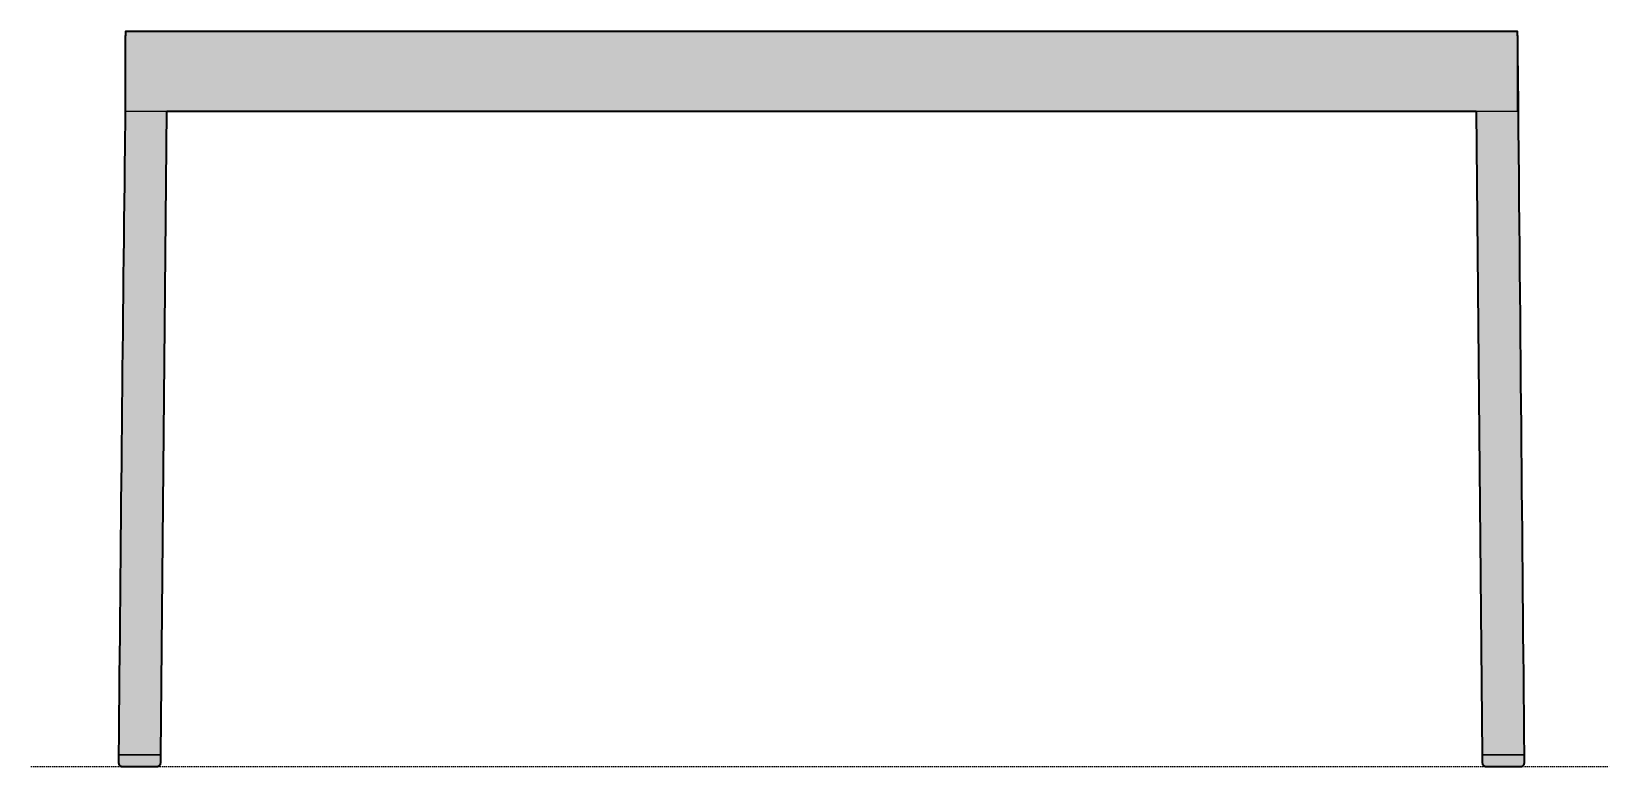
# Model space of a CAD drawing. Header units: millimetres. Extents: x 0 to 1883, y -1040 to 384.
# Drawn here: x 1059 to 1883, y 0 to 383 of the extents above; entities that cross this region are included whole.
import ezdxf

# ---------------------------------------------------------------- set-up
doc = ezdxf.new("R2010")
doc.units = ezdxf.units.MM
doc.linetypes.add('Dots', pattern=[1, 0, -1])
doc.layers.add('Blocks', color=7, linetype='Continuous')
doc.layers.add('Blocks$Fill', color=7, linetype='Continuous', true_color=0xffffff)
for name, color, linetype, lineweight, true_color in [('Blocks$Inner', 7, 'Continuous', 25, 0x007f00), ('Blocks$Outline', 7, 'Continuous', 35, 0xff3f3f), ('Groud', 7, 'Dots', 25, 0x243775)]:
    doc.layers.add(name, color=color, linetype=linetype, lineweight=lineweight, true_color=true_color)

# ---------------------------------------------------------------- blocks, each defined once
blk = doc.blocks.new('Balcony Side Table Side')
at = {"layer": 'Blocks$Fill'}
blk.add_hatch(color=256, dxfattribs=at).paths.add_polyline_path([(778.49, 6), (775.05, 372.12), (775.05, 381.06), (774.92, 381.06), (774.92, 383.26), (411.92, 383.26), (48.92, 383.26), (48.92, 381.06), (48.78, 381.06), (48.78, 372.12), (48.61, 323.15), (45.34, 6), (45.34, 1.91), (45.35, 1.87), (45.35, 1.82), (45.35, 1.77), (45.36, 1.73), (45.36, 1.68), (45.37, 1.64), (45.38, 1.59), (45.39, 1.54), (45.4, 1.5), (45.41, 1.45), (45.42, 1.4), (45.44, 1.36), (45.45, 1.31), (45.47, 1.26), (45.48, 1.22), (45.5, 1.17), (45.52, 1.13), (45.54, 1.08), (45.56, 1.04), (45.58, 0.99), (45.6, 0.95), (45.63, 0.91), (45.65, 0.86), (45.68, 0.82), (45.71, 0.78), (45.74, 0.74), (45.76, 0.7), (45.79, 0.66), (45.83, 0.62), (45.86, 0.59), (45.89, 0.55), (45.92, 0.51), (45.96, 0.48), (45.99, 0.45), (46.03, 0.42), (46.06, 0.38), (46.1, 0.35), (46.14, 0.33), (46.18, 0.3), (46.22, 0.27), (46.25, 0.25), (46.29, 0.22), (46.33, 0.2), (46.37, 0.18), (46.41, 0.16), (46.45, 0.14), (46.5, 0.12), (46.54, 0.11), (46.58, 0.09), (46.62, 0.08), (46.66, 0.06), (46.7, 0.05), (46.74, 0.04), (46.78, 0.03), (46.82, 0.03), (46.86, 0.02), (46.9, 0.01), (46.94, 0.01), (46.98, 0), (47.02, 0), (47.06, 0), (47.1, 0), (65.62, 0), (65.66, 0), (65.7, 0), (65.74, 0.01), (65.78, 0.01), (65.82, 0.02), (65.86, 0.03), (65.9, 0.03), (65.94, 0.04), (65.98, 0.05), (66.02, 0.06), (66.07, 0.08), (66.11, 0.09), (66.15, 0.11), (66.19, 0.12), (66.23, 0.14), (66.27, 0.16), (66.31, 0.18), (66.35, 0.2), (66.39, 0.22), (66.43, 0.25), (66.47, 0.27), (66.51, 0.3), (66.54, 0.33), (66.58, 0.35), (66.62, 0.38), (66.66, 0.42), (66.69, 0.45), (66.73, 0.48), (66.76, 0.51), (66.79, 0.55), (66.83, 0.59), (66.86, 0.62), (66.89, 0.66), (66.92, 0.7), (66.95, 0.74), (66.98, 0.78), (67, 0.82), (67.03, 0.86), (67.06, 0.91), (67.08, 0.95), (67.1, 0.99), (67.12, 1.04), (67.15, 1.08), (67.17, 1.13), (67.18, 1.17), (67.2, 1.22), (67.22, 1.26), (67.23, 1.31), (67.25, 1.36), (67.26, 1.4), (67.27, 1.45), (67.29, 1.5), (67.3, 1.54), (67.3, 1.59), (67.31, 1.64), (67.32, 1.68), (67.33, 1.73), (67.33, 1.77), (67.33, 1.82), (67.34, 1.87), (67.34, 1.91), (67.34, 1.96), (67.34, 2), (67.34, 6), (70.49, 341.76), (753.34, 341.76), (756.49, 6), (756.49, 2), (756.49, 1.91), (756.49, 1.87), (756.5, 1.82), (756.5, 1.77), (756.51, 1.73), (756.51, 1.68), (756.52, 1.64), (756.53, 1.59), (756.54, 1.54), (756.55, 1.5), (756.56, 1.45), (756.57, 1.4), (756.58, 1.36), (756.6, 1.31), (756.61, 1.26), (756.63, 1.22), (756.65, 1.17), (756.67, 1.13), (756.69, 1.08), (756.71, 1.04), (756.73, 0.99), (756.75, 0.95), (756.78, 0.91), (756.8, 0.86), (756.83, 0.82), (756.86, 0.78), (756.88, 0.74), (756.91, 0.7), (756.94, 0.66), (756.97, 0.62), (757.01, 0.59), (757.04, 0.55), (757.07, 0.51), (757.11, 0.48), (757.14, 0.45), (757.18, 0.42), (757.21, 0.38), (757.25, 0.35), (757.29, 0.33), (757.33, 0.3), (757.36, 0.27), (757.4, 0.25), (757.44, 0.22), (757.48, 0.2), (757.52, 0.18), (757.56, 0.16), (757.6, 0.14), (757.64, 0.12), (757.68, 0.11), (757.73, 0.09), (757.77, 0.08), (757.81, 0.06), (757.85, 0.05), (757.89, 0.04), (757.93, 0.03), (757.97, 0.03), (758.01, 0.02), (758.05, 0.01), (758.09, 0.01), (758.13, 0), (758.17, 0), (758.21, 0), (758.25, 0), (776.77, 0), (776.81, 0), (776.85, 0), (776.89, 0.01), (776.93, 0.01), (776.97, 0.02), (777.01, 0.03), (777.05, 0.03), (777.09, 0.04), (777.13, 0.05), (777.17, 0.06), (777.21, 0.08), (777.26, 0.09), (777.3, 0.11), (777.34, 0.12), (777.38, 0.14), (777.42, 0.16), (777.46, 0.18), (777.5, 0.2), (777.54, 0.22), (777.58, 0.25), (777.62, 0.27), (777.66, 0.3), (777.69, 0.33), (777.73, 0.35), (777.77, 0.38), (777.8, 0.42), (777.84, 0.45), (777.88, 0.48), (777.91, 0.51), (777.94, 0.55), (777.98, 0.59), (778.01, 0.62), (778.04, 0.66), (778.07, 0.7), (778.1, 0.74), (778.13, 0.78), (778.15, 0.82), (778.18, 0.86), (778.2, 0.91), (778.23, 0.95), (778.25, 0.99), (778.27, 1.04), (778.29, 1.08), (778.31, 1.13), (778.33, 1.17), (778.35, 1.22), (778.37, 1.26), (778.38, 1.31), (778.4, 1.36), (778.41, 1.4), (778.42, 1.45), (778.43, 1.5), (778.44, 1.54), (778.45, 1.59), (778.46, 1.64), (778.47, 1.68), (778.47, 1.73), (778.48, 1.77), (778.48, 1.82), (778.49, 1.87), (778.49, 1.91), (778.49, 1.96)], flags=0)
at = {"layer": 'Blocks$Inner'}
for p, q in [((67.34, 6), (70.49, 341.76)), ((756.49, 6), (753.34, 341.77))]:
    blk.add_line(p, q, dxfattribs=at)
for points in [[(48.78, 372.12), (48.78, 381.06), (48.92, 381.06)], [(774.92, 341.76), (774.92, 341.82), (774.92, 372.12), (774.92, 372.21), (774.92, 381.06), (774.92, 383.26), (411.92, 383.26), (48.92, 383.26), (48.92, 381.06), (48.92, 372.21), (48.92, 372.12), (48.92, 341.82), (48.92, 341.76), (411.92, 341.76), (774.91, 341.76)]]:
    blk.add_lwpolyline(points, dxfattribs=at)
for points in [[(67.34, 2), (67.34, 1.96), (67.34, 1.91), (67.34, 1.87), (67.33, 1.82), (67.33, 1.77), (67.33, 1.73), (67.32, 1.68), (67.31, 1.64), (67.3, 1.59), (67.3, 1.54), (67.29, 1.5), (67.27, 1.45), (67.26, 1.4), (67.25, 1.36), (67.23, 1.31), (67.22, 1.26), (67.2, 1.22), (67.18, 1.17), (67.17, 1.13), (67.15, 1.08), (67.12, 1.04), (67.1, 0.99), (67.08, 0.95), (67.06, 0.91), (67.03, 0.86), (67, 0.82), (66.98, 0.78), (66.95, 0.74), (66.92, 0.7), (66.89, 0.66), (66.86, 0.62), (66.83, 0.59), (66.79, 0.55), (66.76, 0.51), (66.73, 0.48), (66.69, 0.45), (66.66, 0.42), (66.62, 0.38), (66.58, 0.35), (66.54, 0.33), (66.51, 0.3), (66.47, 0.27), (66.43, 0.25), (66.39, 0.22), (66.35, 0.2), (66.31, 0.18), (66.27, 0.16), (66.23, 0.14), (66.19, 0.12), (66.15, 0.11), (66.11, 0.09), (66.07, 0.08), (66.02, 0.06), (65.98, 0.05), (65.94, 0.04), (65.9, 0.03), (65.86, 0.03), (65.82, 0.02), (65.78, 0.01), (65.74, 0.01), (65.7, 0), (65.66, 0), (65.62, 0), (65.58, 0), (47.1, 0), (47.06, 0), (47.02, 0), (46.98, 0), (46.94, 0.01), (46.9, 0.01), (46.86, 0.02), (46.82, 0.03), (46.78, 0.03), (46.74, 0.04), (46.7, 0.05), (46.66, 0.06), (46.62, 0.08), (46.58, 0.09), (46.54, 0.11), (46.5, 0.12), (46.45, 0.14), (46.41, 0.16), (46.37, 0.18), (46.33, 0.2), (46.29, 0.22), (46.25, 0.25), (46.22, 0.27), (46.18, 0.3), (46.14, 0.33), (46.1, 0.35), (46.06, 0.38), (46.03, 0.42), (45.99, 0.45), (45.96, 0.48), (45.92, 0.51), (45.89, 0.55), (45.86, 0.59), (45.83, 0.62), (45.79, 0.66), (45.76, 0.7), (45.74, 0.74), (45.71, 0.78), (45.68, 0.82), (45.65, 0.86), (45.63, 0.91), (45.6, 0.95), (45.58, 0.99), (45.56, 1.04), (45.54, 1.08), (45.52, 1.13), (45.5, 1.17), (45.48, 1.22), (45.47, 1.26), (45.45, 1.31), (45.44, 1.36), (45.42, 1.4), (45.41, 1.45), (45.4, 1.5), (45.39, 1.54), (45.38, 1.59), (45.37, 1.64), (45.36, 1.68), (45.36, 1.73), (45.35, 1.77), (45.35, 1.82), (45.35, 1.87), (45.34, 1.91), (45.34, 1.96), (45.34, 2), (45.34, 6), (67.34, 6), (45.34, 6), (67.34, 6)], [(756.49, 2), (756.49, 1.96), (756.49, 1.91), (756.49, 1.87), (756.5, 1.82), (756.5, 1.77), (756.51, 1.73), (756.51, 1.68), (756.52, 1.64), (756.53, 1.59), (756.54, 1.54), (756.55, 1.5), (756.56, 1.45), (756.57, 1.4), (756.58, 1.36), (756.6, 1.31), (756.61, 1.26), (756.63, 1.22), (756.65, 1.17), (756.67, 1.13), (756.69, 1.08), (756.71, 1.04), (756.73, 0.99), (756.75, 0.95), (756.78, 0.91), (756.8, 0.86), (756.83, 0.82), (756.86, 0.78), (756.88, 0.74), (756.91, 0.7), (756.94, 0.66), (756.97, 0.62), (757.01, 0.59), (757.04, 0.55), (757.07, 0.51), (757.11, 0.48), (757.14, 0.45), (757.18, 0.42), (757.21, 0.38), (757.25, 0.35), (757.29, 0.33), (757.33, 0.3), (757.36, 0.27), (757.4, 0.25), (757.44, 0.22), (757.48, 0.2), (757.52, 0.18), (757.56, 0.16), (757.6, 0.14), (757.64, 0.12), (757.68, 0.11), (757.73, 0.09), (757.77, 0.08), (757.81, 0.06), (757.85, 0.05), (757.89, 0.04), (757.93, 0.03), (757.97, 0.03), (758.01, 0.02), (758.05, 0.01), (758.09, 0.01), (758.13, 0), (758.17, 0), (758.21, 0), (758.25, 0), (776.73, 0), (776.77, 0), (776.81, 0), (776.85, 0), (776.89, 0.01), (776.93, 0.01), (776.97, 0.02), (777.01, 0.03), (777.05, 0.03), (777.09, 0.04), (777.13, 0.05), (777.17, 0.06), (777.21, 0.08), (777.26, 0.09), (777.3, 0.11), (777.34, 0.12), (777.38, 0.14), (777.42, 0.16), (777.46, 0.18), (777.5, 0.2), (777.54, 0.22), (777.58, 0.25), (777.62, 0.27), (777.66, 0.3), (777.69, 0.33), (777.73, 0.35), (777.77, 0.38), (777.8, 0.42), (777.84, 0.45), (777.88, 0.48), (777.91, 0.51), (777.94, 0.55), (777.98, 0.59), (778.01, 0.62), (778.04, 0.66), (778.07, 0.7), (778.1, 0.74), (778.13, 0.78), (778.15, 0.82), (778.18, 0.86), (778.2, 0.91), (778.23, 0.95), (778.25, 0.99), (778.27, 1.04), (778.29, 1.08), (778.31, 1.13), (778.33, 1.17), (778.35, 1.22), (778.37, 1.26), (778.38, 1.31), (778.4, 1.36), (778.41, 1.4), (778.42, 1.45), (778.43, 1.5), (778.44, 1.54), (778.45, 1.59), (778.46, 1.64), (778.47, 1.68), (778.47, 1.73), (778.48, 1.77), (778.48, 1.82), (778.49, 1.87), (778.49, 1.91), (778.49, 1.96), (778.49, 2), (778.49, 6), (756.49, 6), (778.49, 6), (756.49, 6)]]:
    blk.add_lwpolyline(points, close=True, dxfattribs=at)
for points, degree in [([(775.05, 381.06), (774.92, 381.06)], 1), ([(775.05, 372.12), (775.05, 381.06)], 1), ([(778.49, 6), (777.44, 117.91), (776.39, 229.82), (775.05, 372.12)], 3)]:
    blk.add_open_spline(points, degree=degree, dxfattribs=at)
blk.add_open_spline([(45.34, 6), (46.39, 117.91), (47.44, 229.82), (48.84, 341.73), (48.78, 372.12)], degree=3, knots=[-3258.657185, -3258.657185, -3258.657185, -3258.657185, -2922.664164, -2892.249632, -2892.249632, -2892.249632, -2892.249632], dxfattribs=at)
at = {"layer": 'Blocks$Outline'}
for points in [[(774.92, 381.06), (774.92, 383.26), (411.92, 383.26), (48.92, 383.26), (48.92, 381.06)], [(67.34, 6), (70.49, 341.76)], [(70.49, 341.76), (411.92, 341.76), (753.34, 341.76)], [(753.34, 341.76), (756.49, 6)], [(45.34, 6), (45.34, 2), (45.34, 1.96), (45.34, 1.91), (45.35, 1.87), (45.35, 1.82), (45.35, 1.77), (45.36, 1.73), (45.36, 1.68), (45.37, 1.64), (45.38, 1.59), (45.39, 1.54), (45.4, 1.5), (45.41, 1.45), (45.42, 1.4), (45.44, 1.36), (45.45, 1.31), (45.47, 1.26), (45.48, 1.22), (45.5, 1.17), (45.52, 1.13), (45.54, 1.08), (45.56, 1.04), (45.58, 0.99), (45.6, 0.95), (45.63, 0.91), (45.65, 0.86), (45.68, 0.82), (45.71, 0.78), (45.74, 0.74), (45.76, 0.7), (45.79, 0.66), (45.83, 0.62), (45.86, 0.59), (45.89, 0.55), (45.92, 0.51), (45.96, 0.48), (45.99, 0.45), (46.03, 0.42), (46.06, 0.38), (46.1, 0.35), (46.14, 0.33), (46.18, 0.3), (46.22, 0.27), (46.25, 0.25), (46.29, 0.22), (46.33, 0.2), (46.37, 0.18), (46.41, 0.16), (46.45, 0.14), (46.5, 0.12), (46.54, 0.11), (46.58, 0.09), (46.62, 0.08), (46.66, 0.06), (46.7, 0.05), (46.74, 0.04), (46.78, 0.03), (46.82, 0.03), (46.86, 0.02), (46.9, 0.01), (46.94, 0.01), (46.98, 0), (47.02, 0), (47.06, 0), (47.1, 0), (65.58, 0), (65.62, 0), (65.66, 0), (65.7, 0), (65.74, 0.01), (65.78, 0.01), (65.82, 0.02), (65.86, 0.03), (65.9, 0.03), (65.94, 0.04), (65.98, 0.05), (66.02, 0.06), (66.07, 0.08), (66.11, 0.09), (66.15, 0.11), (66.19, 0.12), (66.23, 0.14), (66.27, 0.16), (66.31, 0.18), (66.35, 0.2), (66.39, 0.22), (66.43, 0.25), (66.47, 0.27), (66.51, 0.3), (66.54, 0.33), (66.58, 0.35), (66.62, 0.38), (66.66, 0.42), (66.69, 0.45), (66.73, 0.48), (66.76, 0.51), (66.79, 0.55), (66.83, 0.59), (66.86, 0.62), (66.89, 0.66), (66.92, 0.7), (66.95, 0.74), (66.98, 0.78), (67, 0.82), (67.03, 0.86), (67.06, 0.91), (67.08, 0.95), (67.1, 0.99), (67.12, 1.04), (67.15, 1.08), (67.17, 1.13), (67.18, 1.17), (67.2, 1.22), (67.22, 1.26), (67.23, 1.31), (67.25, 1.36), (67.26, 1.4), (67.27, 1.45), (67.29, 1.5), (67.3, 1.54), (67.3, 1.59), (67.31, 1.64), (67.32, 1.68), (67.33, 1.73), (67.33, 1.77), (67.33, 1.82), (67.34, 1.87), (67.34, 1.91), (67.34, 1.96), (67.34, 2)], [(67.34, 2), (67.34, 6)], [(756.49, 6), (756.49, 2)], [(756.49, 2), (756.49, 1.96), (756.49, 1.91), (756.49, 1.87), (756.5, 1.82), (756.5, 1.77), (756.51, 1.73), (756.51, 1.68), (756.52, 1.64), (756.53, 1.59), (756.54, 1.54), (756.55, 1.5), (756.56, 1.45), (756.57, 1.4), (756.58, 1.36), (756.6, 1.31), (756.61, 1.26), (756.63, 1.22), (756.65, 1.17), (756.67, 1.13), (756.69, 1.08), (756.71, 1.04), (756.73, 0.99), (756.75, 0.95), (756.78, 0.91), (756.8, 0.86), (756.83, 0.82), (756.86, 0.78), (756.88, 0.74), (756.91, 0.7), (756.94, 0.66), (756.97, 0.62), (757.01, 0.59), (757.04, 0.55), (757.07, 0.51), (757.11, 0.48), (757.14, 0.45), (757.18, 0.42), (757.21, 0.38), (757.25, 0.35), (757.29, 0.33), (757.33, 0.3), (757.36, 0.27), (757.4, 0.25), (757.44, 0.22), (757.48, 0.2), (757.52, 0.18), (757.56, 0.16), (757.6, 0.14), (757.64, 0.12), (757.68, 0.11), (757.73, 0.09), (757.77, 0.08), (757.81, 0.06), (757.85, 0.05), (757.89, 0.04), (757.93, 0.03), (757.97, 0.03), (758.01, 0.02), (758.05, 0.01), (758.09, 0.01), (758.13, 0), (758.17, 0), (758.21, 0), (758.25, 0), (776.73, 0), (776.77, 0), (776.81, 0), (776.85, 0), (776.89, 0.01), (776.93, 0.01), (776.97, 0.02), (777.01, 0.03), (777.05, 0.03), (777.09, 0.04), (777.13, 0.05), (777.17, 0.06), (777.21, 0.08), (777.26, 0.09), (777.3, 0.11), (777.34, 0.12), (777.38, 0.14), (777.42, 0.16), (777.46, 0.18), (777.5, 0.2), (777.54, 0.22), (777.58, 0.25), (777.62, 0.27), (777.66, 0.3), (777.69, 0.33), (777.73, 0.35), (777.77, 0.38), (777.8, 0.42), (777.84, 0.45), (777.88, 0.48), (777.91, 0.51), (777.94, 0.55), (777.98, 0.59), (778.01, 0.62), (778.04, 0.66), (778.07, 0.7), (778.1, 0.74), (778.13, 0.78), (778.15, 0.82), (778.18, 0.86), (778.2, 0.91), (778.23, 0.95), (778.25, 0.99), (778.27, 1.04), (778.29, 1.08), (778.31, 1.13), (778.33, 1.17), (778.35, 1.22), (778.37, 1.26), (778.38, 1.31), (778.4, 1.36), (778.41, 1.4), (778.42, 1.45), (778.43, 1.5), (778.44, 1.54), (778.45, 1.59), (778.46, 1.64), (778.47, 1.68), (778.47, 1.73), (778.48, 1.77), (778.48, 1.82), (778.49, 1.87), (778.49, 1.91), (778.49, 1.96), (778.49, 2), (778.49, 6)]]:
    blk.add_lwpolyline(points, dxfattribs=at)
for points, knots in [([(48.92, 381.06), (48.87, 381.06), (48.82, 381.06), (48.78, 381.06), (48.78, 378.08), (48.78, 375.1), (48.78, 372.12), (48.84, 341.73), (47.44, 229.82), (46.39, 117.91), (45.34, 6)], [2883.177934, 2883.177934, 2883.177934, 2883.177934, 2883.315445, 2883.315445, 2883.315445, 2892.249632, 2892.249632, 2892.249632, 2922.664164, 3258.657185, 3258.657185, 3258.657185, 3258.657185]), ([(778.49, 6), (777.44, 117.91), (776.39, 229.82), (775.05, 372.12), (775.05, 375.1), (775.05, 378.08), (775.05, 381.06), (775.01, 381.06), (774.96, 381.06), (774.92, 381.06)], [-3258.657185, -3258.657185, -3258.657185, -3258.657185, -2892.249632, -2892.249632, -2892.249632, -2883.315445, -2883.315445, -2883.315445, -2883.201737, -2883.201737, -2883.201737, -2883.201737])]:
    blk.add_open_spline(points, degree=3, knots=knots, dxfattribs=at)

msp = doc.modelspace()

# ---------------------------------------------------------------- linework, layer by layer
at = {"layer": 'Groud'}
msp.add_lwpolyline([(1058.89, 0), (1882.72, 0)], dxfattribs=at)

# ---------------------------------------------------------------- block references
at = {"layer": 'Blocks'}
msp.add_blockref('Balcony Side Table Side', (1058.89, 0), dxfattribs=at)

doc.saveas('drawing.dxf')
